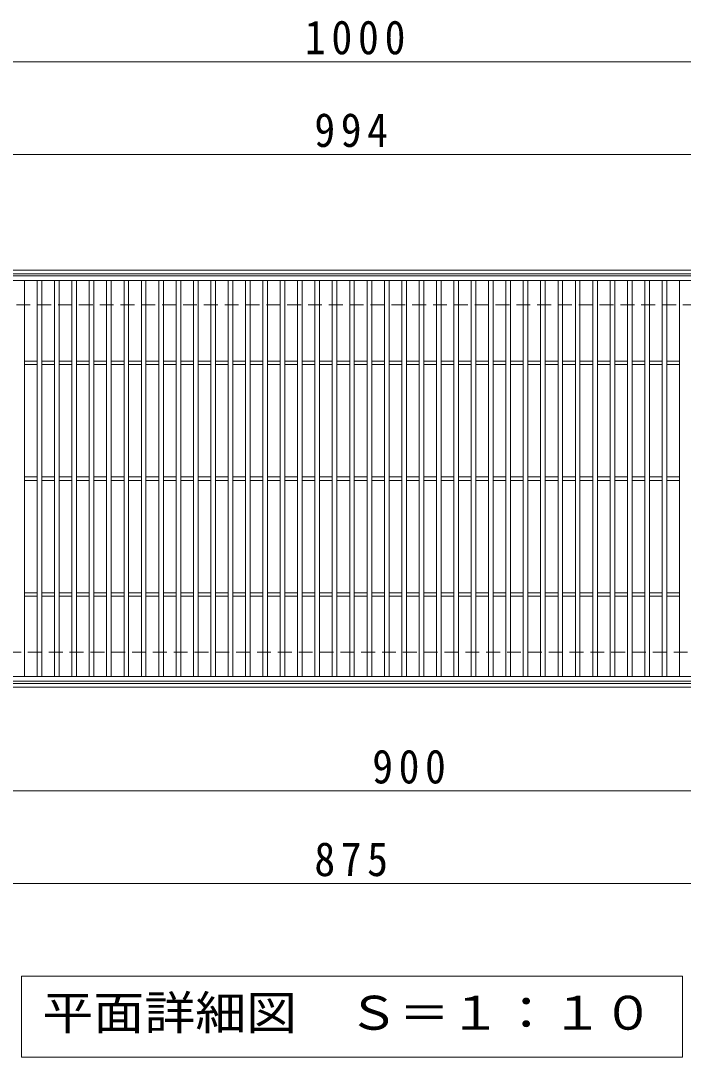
# Model space of a CAD drawing. Units: millimetres on the paper, enlarged 2 times, with parts at other scales. Extents: x -407 to 421, y -392 to 305.
# Drawn here: x -46.3 to 68.2, y 125.8 to 304.8 of the extents above; entities that cross this region are included whole.
import ezdxf
from ezdxf.enums import TextEntityAlignment as Align

# ---------------------------------------------------------------- set-up
doc = ezdxf.new("R2010")
doc.units = ezdxf.units.MM
doc.header["$LTSCALE"] = 2
doc.linetypes.add('DASHED1', pattern=[1.8, 1.2, -0.6])
for name, color, linetype, lineweight in [('C-1_躯体', 2, 'Continuous', 9), ('C-2_仕上', 3, 'Continuous', 9), ('C-4_文字', 7, 'Continuous', 9), ('C-5_建具', 7, 'Continuous', 9)]:
    doc.layers.add(name, color=color, linetype=linetype, lineweight=lineweight)
doc.styles.add('ＭＳ ゴシック', font='')
doc.styles.get('ＭＳ ゴシック').set_extended_font_data('MS Gothic')

msp = doc.modelspace()

# ---------------------------------------------------------------- linework, layer by layer
at = {"layer": 'C-1_躯体'}
for p, q in [((-119.021, 261.726), (140.979, 261.726)), ((-119.021, 261.126), (140.979, 261.126)), ((140.979, 190.326), (-119.021, 190.326)), ((140.979, 189.726), (-119.021, 189.726))]:
    msp.add_line(p, q, dxfattribs=at)
at = {"layer": 'C-1_躯体', "linetype": 'DASHED1'}
for p, q in [((-119.021, 255.726), (140.979, 255.726)), ((140.979, 195.726), (-119.021, 195.726))]:
    msp.add_line(p, q, dxfattribs=at)
at = {"layer": 'C-2_仕上'}
for p, q in [((-88.421, 260.726), (110.379, 260.726)), ((-88.421, 259.926), (110.379, 259.926)), ((-45.621, 259.926), (-45.621, 191.526)), ((-43.421, 259.926), (-43.421, 191.526)), ((-42.621, 259.926), (-42.621, 191.526)), ((-40.421, 259.926), (-40.421, 191.526)), ((-39.621, 259.926), (-39.621, 191.526)), ((-37.421, 259.926), (-37.421, 191.526)), ((-36.621, 259.926), (-36.621, 191.526)), ((-34.421, 259.926), (-34.421, 191.526)), ((-33.621, 259.926), (-33.621, 191.526)), ((-31.421, 259.926), (-31.421, 191.526)), ((-30.621, 259.926), (-30.621, 191.526)), ((-28.421, 259.926), (-28.421, 191.526)), ((-27.621, 259.926), (-27.621, 191.526)), ((-25.421, 259.926), (-25.421, 191.526)), ((-24.621, 259.926), (-24.621, 191.526)), ((-22.421, 259.926), (-22.421, 191.526)), ((-21.621, 259.926), (-21.621, 191.526)), ((-19.421, 259.926), (-19.421, 191.526)), ((-18.621, 259.926), (-18.621, 191.526)), ((-16.421, 259.926), (-16.421, 191.526)), ((-15.621, 259.926), (-15.621, 191.526)), ((-13.421, 259.926), (-13.421, 191.526)), ((-12.621, 259.926), (-12.621, 191.526)), ((-10.421, 259.926), (-10.421, 191.526)), ((-9.621, 259.926), (-9.621, 191.526)), ((-7.421, 259.926), (-7.421, 191.526)), ((-6.621, 259.926), (-6.621, 191.526)), ((-4.421, 259.926), (-4.421, 191.526)), ((-3.621, 259.926), (-3.621, 191.526)), ((-1.421, 259.926), (-1.421, 191.526)), ((-0.621, 259.926), (-0.621, 191.526)), ((1.579, 259.926), (1.579, 191.526)), ((2.379, 259.926), (2.379, 191.526)), ((4.579, 259.926), (4.579, 191.526)), ((5.379, 259.926), (5.379, 191.526)), ((7.579, 259.926), (7.579, 191.526)), ((8.379, 259.926), (8.379, 191.526)), ((10.579, 259.926), (10.579, 191.526)), ((11.379, 259.926), (11.379, 191.526)), ((13.579, 259.926), (13.579, 191.526)), ((14.379, 259.926), (14.379, 191.526)), ((16.579, 259.926), (16.579, 191.526)), ((17.379, 259.926), (17.379, 191.526)), ((19.579, 259.926), (19.579, 191.526)), ((20.379, 259.926), (20.379, 191.526)), ((22.579, 259.926), (22.579, 191.526)), ((23.379, 259.926), (23.379, 191.526)), ((25.579, 259.926), (25.579, 191.526)), ((26.379, 259.926), (26.379, 191.526)), ((28.579, 259.926), (28.579, 191.526)), ((29.379, 259.926), (29.379, 191.526)), ((31.579, 259.926), (31.579, 191.526)), ((32.379, 259.926), (32.379, 191.526)), ((34.579, 259.926), (34.579, 191.526)), ((35.379, 259.926), (35.379, 191.526)), ((37.579, 259.926), (37.579, 191.526)), ((38.379, 259.926), (38.379, 191.526)), ((40.579, 259.926), (40.579, 191.526)), ((41.379, 259.926), (41.379, 191.526)), ((43.579, 259.926), (43.579, 191.526)), ((44.379, 259.926), (44.379, 191.526)), ((46.579, 259.926), (46.579, 191.526)), ((47.379, 259.926), (47.379, 191.526)), ((49.579, 259.926), (49.579, 191.526)), ((50.379, 259.926), (50.379, 191.526)), ((52.579, 259.926), (52.579, 191.526)), ((53.379, 259.926), (53.379, 191.526)), ((55.579, 259.926), (55.579, 191.526)), ((56.379, 259.926), (56.379, 191.526)), ((58.579, 259.926), (58.579, 191.526)), ((59.379, 259.926), (59.379, 191.526)), ((61.579, 259.926), (61.579, 191.526)), ((62.379, 259.926), (62.379, 191.526)), ((64.579, 259.926), (64.579, 191.526)), ((65.379, 259.926), (65.379, 191.526)), ((67.579, 259.926), (67.579, 191.526)), ((-45.621, 246.026), (-43.421, 246.026)), ((-45.621, 245.426), (-43.421, 245.426)), ((-42.621, 246.026), (-40.421, 246.026)), ((-42.621, 245.426), (-40.421, 245.426)), ((-39.621, 246.026), (-37.421, 246.026)), ((-39.621, 245.426), (-37.421, 245.426)), ((-36.621, 246.026), (-34.421, 246.026)), ((-36.621, 245.426), (-34.421, 245.426)), ((-33.621, 246.026), (-31.421, 246.026)), ((-33.621, 245.426), (-31.421, 245.426)), ((-30.621, 246.026), (-28.421, 246.026)), ((-30.621, 245.426), (-28.421, 245.426)), ((-27.621, 246.026), (-25.421, 246.026)), ((-27.621, 245.426), (-25.421, 245.426)), ((-24.621, 246.026), (-22.421, 246.026)), ((-24.621, 245.426), (-22.421, 245.426)), ((-21.621, 246.026), (-19.421, 246.026)), ((-21.621, 245.426), (-19.421, 245.426)), ((-18.621, 246.026), (-16.421, 246.026)), ((-18.621, 245.426), (-16.421, 245.426)), ((-15.621, 246.026), (-13.421, 246.026)), ((-15.621, 245.426), (-13.421, 245.426)), ((-12.621, 246.026), (-10.421, 246.026)), ((-12.621, 245.426), (-10.421, 245.426)), ((-9.621, 246.026), (-7.421, 246.026)), ((-9.621, 245.426), (-7.421, 245.426)), ((-6.621, 246.026), (-4.421, 246.026)), ((-6.621, 245.426), (-4.421, 245.426)), ((-3.621, 246.026), (-1.421, 246.026)), ((-3.621, 245.426), (-1.421, 245.426)), ((-0.621, 246.026), (1.579, 246.026)), ((-0.621, 245.426), (1.579, 245.426)), ((2.379, 246.026), (4.579, 246.026)), ((2.379, 245.426), (4.579, 245.426)), ((5.379, 246.026), (7.579, 246.026)), ((5.379, 245.426), (7.579, 245.426)), ((8.379, 246.026), (10.579, 246.026)), ((8.379, 245.426), (10.579, 245.426)), ((11.379, 246.026), (13.579, 246.026)), ((11.379, 245.426), (13.579, 245.426)), ((14.379, 246.026), (16.579, 246.026)), ((14.379, 245.426), (16.579, 245.426)), ((17.379, 246.026), (19.579, 246.026)), ((17.379, 245.426), (19.579, 245.426)), ((20.379, 246.026), (22.579, 246.026)), ((20.379, 245.426), (22.579, 245.426)), ((23.379, 246.026), (25.579, 246.026)), ((23.379, 245.426), (25.579, 245.426)), ((26.379, 246.026), (28.579, 246.026)), ((26.379, 245.426), (28.579, 245.426)), ((29.379, 246.026), (31.579, 246.026)), ((29.379, 245.426), (31.579, 245.426)), ((32.379, 246.026), (34.579, 246.026)), ((32.379, 245.426), (34.579, 245.426)), ((35.379, 246.026), (37.579, 246.026)), ((35.379, 245.426), (37.579, 245.426)), ((38.379, 246.026), (40.579, 246.026)), ((38.379, 245.426), (40.579, 245.426)), ((41.379, 246.026), (43.579, 246.026)), ((41.379, 245.426), (43.579, 245.426)), ((44.379, 246.026), (46.579, 246.026)), ((44.379, 245.426), (46.579, 245.426)), ((47.379, 246.026), (49.579, 246.026)), ((47.379, 245.426), (49.579, 245.426)), ((50.379, 246.026), (52.579, 246.026)), ((50.379, 245.426), (52.579, 245.426)), ((53.379, 246.026), (55.579, 246.026)), ((53.379, 245.426), (55.579, 245.426)), ((56.379, 246.026), (58.579, 246.026)), ((56.379, 245.426), (58.579, 245.426)), ((59.379, 246.026), (61.579, 246.026)), ((59.379, 245.426), (61.579, 245.426)), ((62.379, 246.026), (64.579, 246.026)), ((62.379, 245.426), (64.579, 245.426)), ((65.379, 246.026), (67.579, 246.026)), ((65.379, 245.426), (67.579, 245.426)), ((-45.621, 226.026), (-43.421, 226.026)), ((-42.621, 226.026), (-40.421, 226.026)), ((-39.621, 226.026), (-37.421, 226.026)), ((-36.621, 226.026), (-34.421, 226.026)), ((-33.621, 226.026), (-31.421, 226.026)), ((-30.621, 226.026), (-28.421, 226.026)), ((-27.621, 226.026), (-25.421, 226.026)), ((-24.621, 226.026), (-22.421, 226.026)), ((-21.621, 226.026), (-19.421, 226.026)), ((-18.621, 226.026), (-16.421, 226.026)), ((-15.621, 226.026), (-13.421, 226.026)), ((-12.621, 226.026), (-10.421, 226.026)), ((-9.621, 226.026), (-7.421, 226.026)), ((-6.621, 226.026), (-4.421, 226.026)), ((-3.621, 226.026), (-1.421, 226.026)), ((-0.621, 226.026), (1.579, 226.026)), ((2.379, 226.026), (4.579, 226.026)), ((5.379, 226.026), (7.579, 226.026)), ((8.379, 226.026), (10.579, 226.026)), ((11.379, 226.026), (13.579, 226.026)), ((14.379, 226.026), (16.579, 226.026)), ((17.379, 226.026), (19.579, 226.026)), ((20.379, 226.026), (22.579, 226.026)), ((23.379, 226.026), (25.579, 226.026)), ((26.379, 226.026), (28.579, 226.026)), ((29.379, 226.026), (31.579, 226.026)), ((32.379, 226.026), (34.579, 226.026)), ((35.379, 226.026), (37.579, 226.026)), ((38.379, 226.026), (40.579, 226.026)), ((41.379, 226.026), (43.579, 226.026)), ((44.379, 226.026), (46.579, 226.026)), ((47.379, 226.026), (49.579, 226.026)), ((50.379, 226.026), (52.579, 226.026)), ((53.379, 226.026), (55.579, 226.026)), ((56.379, 226.026), (58.579, 226.026)), ((59.379, 226.026), (61.579, 226.026)), ((62.379, 226.026), (64.579, 226.026)), ((65.379, 226.026), (67.579, 226.026)), ((-45.621, 225.426), (-43.421, 225.426)), ((-42.621, 225.426), (-40.421, 225.426)), ((-39.621, 225.426), (-37.421, 225.426)), ((-36.621, 225.426), (-34.421, 225.426)), ((-33.621, 225.426), (-31.421, 225.426)), ((-30.621, 225.426), (-28.421, 225.426)), ((-27.621, 225.426), (-25.421, 225.426)), ((-24.621, 225.426), (-22.421, 225.426)), ((-21.621, 225.426), (-19.421, 225.426)), ((-18.621, 225.426), (-16.421, 225.426)), ((-15.621, 225.426), (-13.421, 225.426)), ((-12.621, 225.426), (-10.421, 225.426)), ((-9.621, 225.426), (-7.421, 225.426)), ((-6.621, 225.426), (-4.421, 225.426)), ((-3.621, 225.426), (-1.421, 225.426)), ((-0.621, 225.426), (1.579, 225.426)), ((2.379, 225.426), (4.579, 225.426)), ((5.379, 225.426), (7.579, 225.426)), ((8.379, 225.426), (10.579, 225.426)), ((11.379, 225.426), (13.579, 225.426)), ((14.379, 225.426), (16.579, 225.426)), ((17.379, 225.426), (19.579, 225.426)), ((20.379, 225.426), (22.579, 225.426)), ((23.379, 225.426), (25.579, 225.426)), ((26.379, 225.426), (28.579, 225.426)), ((29.379, 225.426), (31.579, 225.426)), ((32.379, 225.426), (34.579, 225.426)), ((35.379, 225.426), (37.579, 225.426)), ((38.379, 225.426), (40.579, 225.426)), ((41.379, 225.426), (43.579, 225.426)), ((44.379, 225.426), (46.579, 225.426)), ((47.379, 225.426), (49.579, 225.426)), ((50.379, 225.426), (52.579, 225.426)), ((53.379, 225.426), (55.579, 225.426)), ((56.379, 225.426), (58.579, 225.426)), ((59.379, 225.426), (61.579, 225.426)), ((62.379, 225.426), (64.579, 225.426)), ((65.379, 225.426), (67.579, 225.426)), ((-45.621, 206.026), (-43.421, 206.026)), ((-42.621, 206.026), (-40.421, 206.026)), ((-39.621, 206.026), (-37.421, 206.026)), ((-36.621, 206.026), (-34.421, 206.026)), ((-33.621, 206.026), (-31.421, 206.026)), ((-30.621, 206.026), (-28.421, 206.026)), ((-27.621, 206.026), (-25.421, 206.026)), ((-24.621, 206.026), (-22.421, 206.026)), ((-21.621, 206.026), (-19.421, 206.026)), ((-18.621, 206.026), (-16.421, 206.026)), ((-15.621, 206.026), (-13.421, 206.026)), ((-12.621, 206.026), (-10.421, 206.026)), ((-9.621, 206.026), (-7.421, 206.026)), ((-6.621, 206.026), (-4.421, 206.026)), ((-3.621, 206.026), (-1.421, 206.026)), ((-0.621, 206.026), (1.579, 206.026)), ((2.379, 206.026), (4.579, 206.026)), ((5.379, 206.026), (7.579, 206.026)), ((8.379, 206.026), (10.579, 206.026)), ((11.379, 206.026), (13.579, 206.026)), ((14.379, 206.026), (16.579, 206.026)), ((17.379, 206.026), (19.579, 206.026)), ((20.379, 206.026), (22.579, 206.026)), ((23.379, 206.026), (25.579, 206.026)), ((26.379, 206.026), (28.579, 206.026)), ((29.379, 206.026), (31.579, 206.026)), ((32.379, 206.026), (34.579, 206.026)), ((35.379, 206.026), (37.579, 206.026)), ((38.379, 206.026), (40.579, 206.026)), ((41.379, 206.026), (43.579, 206.026)), ((44.379, 206.026), (46.579, 206.026)), ((47.379, 206.026), (49.579, 206.026)), ((50.379, 206.026), (52.579, 206.026)), ((53.379, 206.026), (55.579, 206.026)), ((56.379, 206.026), (58.579, 206.026)), ((59.379, 206.026), (61.579, 206.026)), ((62.379, 206.026), (64.579, 206.026)), ((65.379, 206.026), (67.579, 206.026)), ((-45.621, 205.426), (-43.421, 205.426)), ((-42.621, 205.426), (-40.421, 205.426)), ((-39.621, 205.426), (-37.421, 205.426)), ((-36.621, 205.426), (-34.421, 205.426)), ((-33.621, 205.426), (-31.421, 205.426)), ((-30.621, 205.426), (-28.421, 205.426)), ((-27.621, 205.426), (-25.421, 205.426)), ((-24.621, 205.426), (-22.421, 205.426)), ((-21.621, 205.426), (-19.421, 205.426)), ((-18.621, 205.426), (-16.421, 205.426)), ((-15.621, 205.426), (-13.421, 205.426)), ((-12.621, 205.426), (-10.421, 205.426)), ((-9.621, 205.426), (-7.421, 205.426)), ((-6.621, 205.426), (-4.421, 205.426)), ((-3.621, 205.426), (-1.421, 205.426)), ((-0.621, 205.426), (1.579, 205.426)), ((2.379, 205.426), (4.579, 205.426)), ((5.379, 205.426), (7.579, 205.426)), ((8.379, 205.426), (10.579, 205.426)), ((11.379, 205.426), (13.579, 205.426)), ((14.379, 205.426), (16.579, 205.426)), ((17.379, 205.426), (19.579, 205.426)), ((20.379, 205.426), (22.579, 205.426)), ((23.379, 205.426), (25.579, 205.426)), ((26.379, 205.426), (28.579, 205.426)), ((29.379, 205.426), (31.579, 205.426)), ((32.379, 205.426), (34.579, 205.426)), ((35.379, 205.426), (37.579, 205.426)), ((38.379, 205.426), (40.579, 205.426)), ((41.379, 205.426), (43.579, 205.426)), ((44.379, 205.426), (46.579, 205.426)), ((47.379, 205.426), (49.579, 205.426)), ((50.379, 205.426), (52.579, 205.426)), ((53.379, 205.426), (55.579, 205.426)), ((56.379, 205.426), (58.579, 205.426)), ((59.379, 205.426), (61.579, 205.426)), ((62.379, 205.426), (64.579, 205.426)), ((65.379, 205.426), (67.579, 205.426)), ((110.379, 191.526), (-88.421, 191.526))]:
    msp.add_line(p, q, dxfattribs=at)
msp.add_lwpolyline([(110.379, 260.726), (110.379, 190.726), (-88.421, 190.726)], dxfattribs=at)
at = {"layer": 'C-4_文字'}
for p, q in [((-88.421, 297.726), (111.579, 297.726)), ((-88.421, 281.726), (110.379, 281.726)), ((-69.021, 171.786), (110.979, 171.786)), ((-76.521, 155.786), (98.479, 155.786))]:
    msp.add_line(p, q, dxfattribs=at)
at = {"layer": 'C-5_建具'}
for p, q in [((-46.121, 139.786), (68.079, 139.786)), ((-46.121, 139.786), (-46.121, 125.786)), ((68.079, 139.786), (68.079, 125.786)), ((-46.121, 125.786), (68.079, 125.786))]:
    msp.add_line(p, q, dxfattribs=at)

# ---------------------------------------------------------------- texts
at = {"layer": 'C-4_文字', "color": 2, "char_height": 5.865, "attachment_point": 7, "style": 'ＭＳ ゴシック'}
for s, insert in [('\\T1.28;\\W0.9;1000', (2.829, 298.926)), ('\\T1.27;\\W0.9;994', (4.479, 282.926)), ('\\T1.27;\\W0.9;900', (14.479, 172.986)), ('\\T1.27;\\W0.9;875', (4.479, 156.986))]:
    msp.add_mtext(s, dxfattribs=dict(at, insert=insert))
at = {"layer": 'C-5_建具', "color": 2, "style": 'ＭＳ ゴシック', "width": 1.1}
msp.add_text('平面詳細図\u3000Ｓ＝１：１０', height=5.865, dxfattribs=at).set_placement((-42.521, 128.786), align=Align.BOTTOM_LEFT)

doc.saveas('drawing.dxf')
